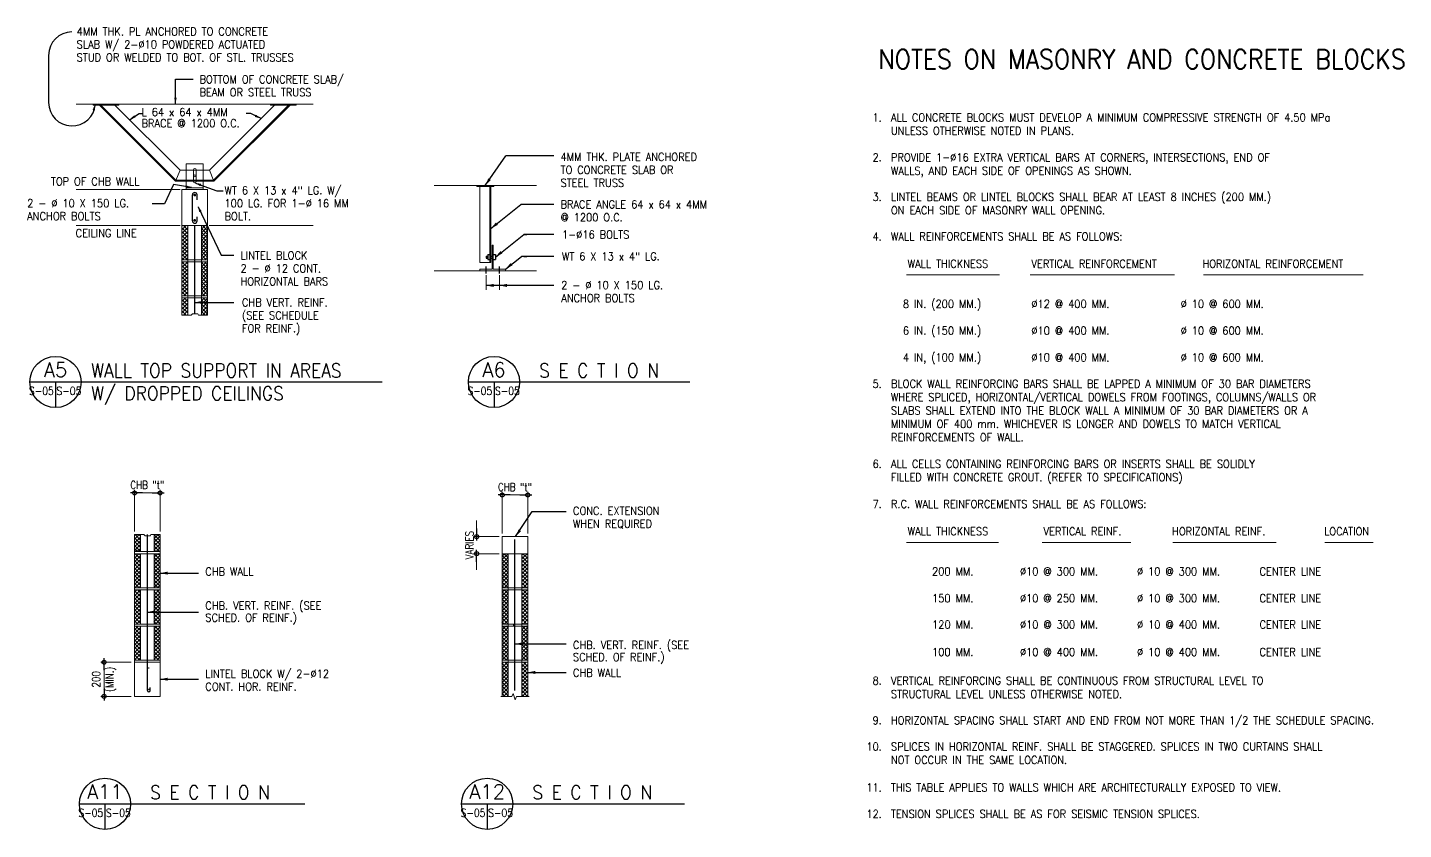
# Model space of a CAD drawing. Header units: millimetres. Extents: x 0 to 38473, y 0 to 21969.
# Drawn here: x 21060 to 38473, y 11820 to 21969 of the extents above; entities that cross this region are included whole.
import ezdxf
from ezdxf.enums import TextEntityAlignment as Align

# ---------------------------------------------------------------- set-up
doc = ezdxf.new("R2010")
doc.units = ezdxf.units.MM
for name, color, linetype, lineweight in [('2Y', 3, 'Continuous', 9), ('4C', 4, 'Continuous', 9), ('ST-DIM_E', 250, 'Continuous', 13)]:
    doc.layers.add(name, color=color, linetype=linetype, lineweight=lineweight)
for name, color, linetype in [('3G', 3, 'Continuous'), ('5B', 5, 'Continuous'), ('6M', 6, 'Continuous'), ('8G', 8, 'Continuous'), ('DIM', 8, 'Continuous'), ('SHE', 8, 'Continuous'), ('TG', 3, 'Continuous'), ('title', 3, 'Continuous')]:
    doc.layers.add(name, color=color, linetype=linetype)
doc.styles.add('100CL', font='romans.shx', dxfattribs={"height": 250})
doc.styles.add('175CL', font='ROMANS.shx', dxfattribs={"height": 0.45})
doc.styles.add('ROMANS', font='romans.shx', dxfattribs={"width": 0.8})
doc.dimstyles.new('DIM150', dxfattribs={"dimscale": 150, "dimtxt": 2.5, "dimasz": 2.5, "dimexe": 1, "dimexo": 1, "dimgap": 1, "dimtad": 1, "dimdec": 0, "dimzin": 0, "dimdsep": 46, "dimtxsty": 'ROMANS', "dimblk": 'DIM1', "dimcen": 1, "dimclrd": 8, "dimclre": 8, "dimclrt": 3, "dimadec": 0, "dimazin": 0, "dimtfac": 1, "dimtdec": 0, "dimtofl": 0, "dimtmove": 0, "dimatfit": 3, "dimfxl": 1, "dimtolj": 1, "dimtzin": 0, "dimarcsym": 0})

# ---------------------------------------------------------------- blocks, each defined once
blk = doc.blocks.new('DIMBLK')
at = {"layer": '2Y'}
blk.add_lwpolyline([(-5, 0, 2, 0, 0), (0, 0, 0, 0, 0)], format="xyseb", dxfattribs=at)
blk = doc.blocks.new('*X26')
at = {"color": 0}
for p, q in [((42.749, 29.49), (42.966, 29.708)), ((42.749, 29.667), (42.789, 29.708)), ((43.029, 29.45), (42.771, 29.708)), ((43.029, 29.627), (42.948, 29.708)), ((43.669, 29.526), (43.85, 29.708)), ((43.669, 29.703), (43.673, 29.708)), ((43.949, 29.414), (43.669, 29.694)), ((43.949, 29.59), (43.831, 29.708)), ((42.749, 29.314), (43.029, 29.594)), ((43.029, 29.273), (42.749, 29.553)), ((42.749, 29.137), (43.029, 29.417)), ((43.029, 29.096), (42.749, 29.376)), ((42.749, 28.96), (43.029, 29.24)), ((43.029, 28.92), (42.749, 29.2)), ((42.864, 28.908), (42.749, 29.023)), ((42.873, 28.908), (43.029, 29.063)), ((43.669, 29.35), (43.949, 29.63)), ((43.949, 29.237), (43.669, 29.517)), ((43.669, 29.173), (43.949, 29.453)), ((43.949, 29.06), (43.669, 29.34)), ((43.669, 28.996), (43.949, 29.276)), ((43.924, 28.908), (43.669, 29.163)), ((43.757, 28.908), (43.949, 29.099)), ((42.749, 28.606), (42.954, 28.812)), ((42.749, 28.783), (42.777, 28.812)), ((42.749, 28.43), (43.029, 28.71)), ((43.029, 28.389), (42.749, 28.669)), ((42.749, 28.253), (43.029, 28.533)), ((43.029, 28.212), (42.749, 28.492)), ((43.029, 28.566), (42.783, 28.812)), ((43.029, 28.743), (42.96, 28.812)), ((43.748, 28.908), (43.669, 28.987)), ((43.669, 28.643), (43.838, 28.812)), ((43.949, 28.53), (43.669, 28.81)), ((43.669, 28.466), (43.949, 28.746)), ((43.949, 28.353), (43.669, 28.633)), ((43.669, 28.289), (43.949, 28.569)), ((43.949, 28.176), (43.669, 28.456)), ((43.669, 28.112), (43.949, 28.392)), ((43.949, 28.707), (43.844, 28.812)), ((43.934, 28.908), (43.949, 28.923)), ((42.749, 28.076), (43.029, 28.356)), ((43.029, 28.036), (42.749, 28.316)), ((42.749, 27.899), (43.029, 28.179)), ((43.029, 27.859), (42.749, 28.139)), ((42.749, 27.723), (43.029, 28.003)), ((43.029, 27.682), (42.749, 27.962)), ((42.749, 27.546), (43.029, 27.826)), ((43.029, 27.505), (42.749, 27.785)), ((43.949, 28), (43.669, 28.28)), ((43.669, 27.935), (43.949, 28.215)), ((43.949, 27.823), (43.669, 28.103)), ((43.669, 27.759), (43.949, 28.039)), ((43.949, 27.646), (43.669, 27.926)), ((43.669, 27.582), (43.949, 27.862)), ((43.949, 27.469), (43.669, 27.749)), ((42.749, 27.369), (43.029, 27.649)), ((43.029, 27.329), (42.749, 27.609)), ((42.969, 27.212), (42.749, 27.432)), ((42.792, 27.212), (42.749, 27.255)), ((42.749, 26.839), (43.026, 27.116)), ((42.749, 27.015), (42.849, 27.116)), ((42.768, 27.212), (43.029, 27.472)), ((43.029, 26.975), (42.888, 27.116)), ((42.945, 27.212), (43.029, 27.295)), ((43.669, 27.405), (43.949, 27.685)), ((43.949, 27.292), (43.669, 27.572)), ((43.669, 27.228), (43.949, 27.508)), ((43.853, 27.212), (43.669, 27.396)), ((43.676, 27.212), (43.669, 27.219)), ((43.669, 27.052), (43.733, 27.116)), ((43.669, 26.875), (43.909, 27.116)), ((43.949, 26.939), (43.772, 27.116)), ((43.829, 27.212), (43.949, 27.332)), ((43.029, 26.798), (42.749, 27.078)), ((42.749, 26.662), (43.029, 26.942)), ((43.029, 26.621), (42.749, 26.901)), ((42.749, 26.485), (43.029, 26.765)), ((43.029, 26.445), (42.749, 26.725)), ((42.749, 26.308), (43.029, 26.588)), ((43.029, 26.268), (42.749, 26.548)), ((43.949, 26.762), (43.669, 27.042)), ((43.669, 26.698), (43.949, 26.978)), ((43.949, 26.585), (43.669, 26.865)), ((43.669, 26.521), (43.949, 26.801)), ((43.949, 26.409), (43.669, 26.689)), ((43.669, 26.344), (43.949, 26.624)), ((43.949, 26.232), (43.669, 26.512)), ((43.669, 26.168), (43.949, 26.448)), ((42.749, 26.132), (43.029, 26.412)), ((43.029, 26.091), (42.749, 26.371)), ((42.749, 25.955), (43.029, 26.235)), ((43.029, 25.914), (42.749, 26.194)), ((42.749, 25.778), (43.029, 26.058)), ((43.029, 25.738), (42.749, 26.018)), ((42.749, 25.601), (43.029, 25.881)), ((43.029, 25.561), (42.749, 25.841)), ((43.927, 26.076), (43.669, 26.335)), ((43.75, 26.076), (43.669, 26.158)), ((43.669, 25.991), (43.754, 26.076)), ((43.669, 25.814), (43.931, 26.076)), ((43.949, 25.701), (43.669, 25.981)), ((43.669, 25.637), (43.949, 25.917)), ((43.949, 25.525), (43.669, 25.805)), ((43.949, 25.878), (43.75, 26.076)), ((43.754, 26.076), (43.949, 26.271)), ((43.949, 26.055), (43.927, 26.076)), ((43.931, 26.076), (43.949, 26.094)), ((42.897, 25.516), (42.749, 25.664)), ((42.749, 25.248), (42.921, 25.42)), ((42.749, 25.071), (43.029, 25.351)), ((43.029, 25.03), (42.749, 25.31)), ((42.749, 24.894), (43.029, 25.174)), ((43.029, 25.207), (42.816, 25.42)), ((42.84, 25.516), (43.029, 25.704)), ((43.029, 25.384), (42.993, 25.42)), ((43.017, 25.516), (43.029, 25.528)), ((43.781, 25.516), (43.669, 25.628)), ((43.669, 25.284), (43.804, 25.42)), ((43.669, 25.107), (43.949, 25.387)), ((43.949, 24.994), (43.669, 25.274)), ((43.669, 24.93), (43.949, 25.21)), ((43.949, 25.171), (43.7, 25.42)), ((43.724, 25.516), (43.949, 25.741)), ((43.949, 25.348), (43.877, 25.42)), ((43.9, 25.516), (43.949, 25.564)), ((43.029, 24.854), (42.749, 25.134)), ((42.749, 24.717), (43.029, 24.997)), ((43.029, 24.677), (42.749, 24.957)), ((42.749, 24.541), (43.029, 24.821)), ((43.029, 24.5), (42.749, 24.78)), ((42.749, 24.364), (43.029, 24.644)), ((43.029, 24.323), (42.749, 24.603)), ((43.949, 24.818), (43.669, 25.098)), ((43.669, 24.754), (43.949, 25.034)), ((43.949, 24.641), (43.669, 24.921)), ((43.669, 24.577), (43.949, 24.857)), ((43.949, 24.464), (43.669, 24.744)), ((43.669, 24.4), (43.949, 24.68)), ((43.949, 24.287), (43.669, 24.567)), ((42.749, 24.187), (43.029, 24.467)), ((43.029, 24.147), (42.749, 24.427)), ((42.749, 24.01), (43.029, 24.29)), ((43.029, 23.97), (42.749, 24.25)), ((42.749, 23.834), (43.029, 24.114)), ((43.002, 23.82), (42.749, 24.073)), ((42.825, 23.82), (42.749, 23.896)), ((42.912, 23.82), (43.029, 23.937)), ((43.669, 24.223), (43.949, 24.503)), ((43.949, 24.11), (43.669, 24.39)), ((43.669, 24.046), (43.949, 24.326)), ((43.949, 23.934), (43.669, 24.214)), ((43.669, 23.87), (43.949, 24.15)), ((43.886, 23.82), (43.669, 24.037)), ((43.795, 23.82), (43.949, 23.973)), ((43.709, 23.82), (43.669, 23.86))]:
    blk.add_line(p, q, dxfattribs=at)
blk = doc.blocks.new('*X18')
at = {"color": 0}
for p, q in [((54.706, 30.311), (54.88, 30.485)), ((54.706, 30.134), (54.986, 30.414)), ((54.986, 30.043), (54.706, 30.323)), ((54.986, 30.22), (54.721, 30.485)), ((54.986, 30.397), (54.898, 30.485)), ((54.706, 29.957), (54.986, 30.237)), ((54.986, 29.867), (54.706, 30.147)), ((54.706, 29.781), (54.986, 30.061)), ((54.986, 29.69), (54.706, 29.97)), ((54.706, 29.604), (54.986, 29.884)), ((54.986, 29.513), (54.706, 29.793)), ((54.706, 29.427), (54.986, 29.707)), ((54.986, 29.336), (54.706, 29.616)), ((54.706, 29.25), (54.986, 29.53)), ((54.986, 29.16), (54.706, 29.44)), ((54.706, 29.074), (54.986, 29.354)), ((54.986, 28.983), (54.706, 29.263)), ((54.706, 28.897), (54.986, 29.177)), ((54.907, 28.885), (54.706, 29.086)), ((54.73, 28.885), (54.706, 28.909)), ((54.871, 28.885), (54.986, 29))]:
    blk.add_line(p, q, dxfattribs=at)
blk = doc.blocks.new('*X19')
at = {"color": 0}
for p, q in [((54.706, 28.543), (54.952, 28.789)), ((54.706, 28.72), (54.775, 28.789)), ((54.986, 28.452), (54.706, 28.732)), ((54.706, 28.366), (54.986, 28.646)), ((54.986, 28.276), (54.706, 28.556)), ((54.706, 28.19), (54.986, 28.47)), ((54.986, 28.099), (54.706, 28.379)), ((54.986, 28.629), (54.826, 28.789)), ((54.706, 28.013), (54.986, 28.293)), ((54.986, 27.922), (54.706, 28.202)), ((54.706, 27.836), (54.986, 28.116)), ((54.986, 27.745), (54.706, 28.025)), ((54.706, 27.659), (54.986, 27.939)), ((54.986, 27.569), (54.706, 27.849)), ((54.706, 27.483), (54.986, 27.763)), ((54.986, 27.392), (54.706, 27.672)), ((54.706, 27.306), (54.986, 27.586)), ((54.986, 27.215), (54.706, 27.495)), ((54.836, 27.189), (54.706, 27.318)), ((54.766, 27.189), (54.986, 27.409)), ((54.943, 27.189), (54.986, 27.232))]:
    blk.add_line(p, q, dxfattribs=at)
blk = doc.blocks.new('*X20')
at = {"color": 0}
for p, q in [((55.626, 28.579), (55.836, 28.789)), ((55.626, 28.756), (55.659, 28.789)), ((55.906, 28.416), (55.626, 28.696)), ((55.626, 28.403), (55.906, 28.683)), ((55.906, 28.24), (55.626, 28.52)), ((55.626, 28.226), (55.906, 28.506)), ((55.906, 28.593), (55.71, 28.789)), ((55.906, 28.77), (55.887, 28.789)), ((55.906, 28.063), (55.626, 28.343)), ((55.626, 28.049), (55.906, 28.329)), ((55.906, 27.886), (55.626, 28.166)), ((55.626, 27.872), (55.906, 28.152)), ((55.906, 27.709), (55.626, 27.989)), ((55.626, 27.695), (55.906, 27.975)), ((55.906, 27.532), (55.626, 27.812)), ((55.626, 27.519), (55.906, 27.799)), ((55.906, 27.356), (55.626, 27.636)), ((55.626, 27.342), (55.906, 27.622)), ((55.896, 27.189), (55.626, 27.459)), ((55.719, 27.189), (55.626, 27.282)), ((55.65, 27.189), (55.906, 27.445)), ((55.827, 27.189), (55.906, 27.268))]:
    blk.add_line(p, q, dxfattribs=at)
blk = doc.blocks.new('*X16')
at = {"color": 0}
for p, q in [((55.626, 31.938), (55.869, 32.181)), ((55.626, 32.115), (55.692, 32.181)), ((55.906, 31.775), (55.626, 32.055)), ((55.626, 31.761), (55.906, 32.041)), ((55.906, 31.598), (55.626, 31.878)), ((55.626, 31.584), (55.906, 31.864)), ((55.906, 31.422), (55.626, 31.702)), ((55.626, 31.408), (55.906, 31.688)), ((55.906, 31.952), (55.677, 32.181)), ((55.906, 32.129), (55.854, 32.181)), ((55.906, 31.245), (55.626, 31.525)), ((55.626, 31.231), (55.906, 31.511)), ((55.906, 31.068), (55.626, 31.348)), ((55.626, 31.054), (55.906, 31.334)), ((55.906, 30.891), (55.626, 31.171)), ((55.626, 30.877), (55.906, 31.157)), ((55.906, 30.714), (55.626, 30.994)), ((55.626, 30.701), (55.906, 30.981)), ((55.863, 30.581), (55.626, 30.818)), ((55.686, 30.581), (55.626, 30.641)), ((55.683, 30.581), (55.906, 30.804)), ((55.86, 30.581), (55.906, 30.627))]:
    blk.add_line(p, q, dxfattribs=at)
blk = doc.blocks.new('*X17')
at = {"color": 0}
for p, q in [((54.706, 31.902), (54.985, 32.181)), ((54.706, 32.079), (54.808, 32.181)), ((54.986, 31.811), (54.706, 32.091)), ((54.706, 31.725), (54.986, 32.005)), ((54.986, 31.634), (54.706, 31.914)), ((54.706, 31.548), (54.986, 31.828)), ((54.986, 31.458), (54.706, 31.738)), ((54.706, 31.372), (54.986, 31.652)), ((54.986, 31.988), (54.793, 32.181)), ((54.986, 32.165), (54.97, 32.181)), ((54.986, 31.281), (54.706, 31.561)), ((54.706, 31.195), (54.986, 31.475)), ((54.986, 31.104), (54.706, 31.384)), ((54.706, 31.018), (54.986, 31.298)), ((54.986, 30.927), (54.706, 31.207)), ((54.706, 30.841), (54.986, 31.121)), ((54.986, 30.751), (54.706, 31.031)), ((54.706, 30.664), (54.986, 30.944)), ((54.979, 30.581), (54.706, 30.854)), ((54.802, 30.581), (54.706, 30.677)), ((54.799, 30.581), (54.986, 30.768)), ((54.976, 30.581), (54.986, 30.591))]:
    blk.add_line(p, q, dxfattribs=at)
blk = doc.blocks.new('DIM1')
at = {"color": 0}
blk.add_line((-1, 0), (0.5, 0), dxfattribs=at)
at = {"color": 3}
blk.add_circle((0, 0), 0.25, dxfattribs=at)
blk = doc.blocks.new('*D47')
at = {"layer": 'Defpoints', "color": 0, "transparency": 16777216}
for p in [(454909, -16033), (453709, -16833), (454909, -16833)]:
    blk.add_point(p, dxfattribs=at)
at = {"layer": 'DIM', "color": 8, "lineweight": -2, "transparency": 16777216}
for p, q in [((453709, -15658), (453709, -15283)), ((454759, -16033), (453559, -16033)), ((454759, -16833), (453559, -16833)), ((453709, -17208), (453709, -17583))]:
    blk.add_line(p, q, dxfattribs=at)
at = {"layer": 'DIM', "color": 8, "lineweight": -2, "transparency": 16777216, "xscale": 375, "yscale": 375, "zscale": 375}
for p, rotation in [((453709, -16033), 270), ((453709, -16833), 90)]:
    blk.add_blockref('DIM1', p, dxfattribs=dict(at, rotation=rotation))
at = {"layer": 'DIM', "color": 3, "transparency": 16777216, "insert": (453371, -16433), "char_height": 375, "attachment_point": 5, "rotation": 90, "style": 'ROMANS'}
blk.add_mtext('\\A1;VARIES', dxfattribs=at)
blk = doc.blocks.new('*D48')
at = {"layer": 'Defpoints', "color": 0, "transparency": 16777216}
for p in [(456109, -14080), (454909, -16033), (456109, -16033)]:
    blk.add_point(p, dxfattribs=at)
at = {"layer": 'DIM', "color": 8, "lineweight": -2, "transparency": 16777216}
for p, q in [((454909, -15883), (454909, -13930)), ((455284, -14080), (455734, -14080)), ((456109, -15883), (456109, -13930))]:
    blk.add_line(p, q, dxfattribs=at)
at = {"layer": 'DIM', "color": 8, "lineweight": -2, "transparency": 16777216, "xscale": 375, "yscale": 375, "zscale": 375, "rotation": 180}
blk.add_blockref('DIM1', (454909, -14080), dxfattribs=at)
at = {"layer": 'DIM', "color": 8, "lineweight": -2, "transparency": 16777216, "xscale": 375, "yscale": 375, "zscale": 375}
blk.add_blockref('DIM1', (456109, -14080), dxfattribs=at)
at = {"layer": 'DIM', "color": 3, "transparency": 16777216, "insert": (455509, -13707), "char_height": 375, "attachment_point": 5, "style": 'ROMANS'}
blk.add_mtext('\\A1;CHB "t"', dxfattribs=at)
blk = doc.blocks.new('*D49')
at = {"layer": 'Defpoints', "color": 0, "transparency": 16777216}
for p in [(436249, -21921), (437676, -21921), (437676, -23521)]:
    blk.add_point(p, dxfattribs=at)
at = {"layer": 'DIM', "color": 8, "lineweight": -2, "transparency": 16777216}
for p, q in [((437526, -21921), (436099, -21921)), ((436249, -23146), (436249, -22296)), ((437526, -23521), (436099, -23521))]:
    blk.add_line(p, q, dxfattribs=at)
at = {"layer": 'DIM', "color": 8, "lineweight": -2, "transparency": 16777216, "xscale": 375, "yscale": 375, "zscale": 375}
for p, rotation in [((436249, -21921), 90), ((436249, -23521), 270)]:
    blk.add_blockref('DIM1', p, dxfattribs=dict(at, rotation=rotation))
at = {"layer": 'DIM', "color": 3, "transparency": 16777216, "insert": (436249, -22721), "char_height": 375, "attachment_point": 5, "rotation": 90, "style": 'ROMANS'}
blk.add_mtext('\\A1;200\\P(MIN.)', dxfattribs=at)
blk = doc.blocks.new('*D50')
at = {"layer": 'Defpoints', "color": 0, "transparency": 16777216}
for p in [(438876, -13984), (437676, -15937), (438876, -15937)]:
    blk.add_point(p, dxfattribs=at)
at = {"layer": 'DIM', "color": 8, "lineweight": -2, "transparency": 16777216}
for p, q in [((437676, -15787), (437676, -13834)), ((438051, -13984), (438501, -13984)), ((438876, -15787), (438876, -13834))]:
    blk.add_line(p, q, dxfattribs=at)
at = {"layer": 'DIM', "color": 8, "lineweight": -2, "transparency": 16777216, "xscale": 375, "yscale": 375, "zscale": 375, "rotation": 180}
blk.add_blockref('DIM1', (437676, -13984), dxfattribs=at)
at = {"layer": 'DIM', "color": 8, "lineweight": -2, "transparency": 16777216, "xscale": 375, "yscale": 375, "zscale": 375}
blk.add_blockref('DIM1', (438876, -13984), dxfattribs=at)
at = {"layer": 'DIM', "color": 3, "transparency": 16777216, "insert": (438276, -13611), "char_height": 375, "attachment_point": 5, "style": 'ROMANS'}
blk.add_mtext('\\A1;CHB "t"', dxfattribs=at)
blk = doc.blocks.new('A$C6C0B0B06')
at = {"layer": 'title', "color": 2}
for p, q in [((0, 0), (16, 0)), ((8, 0), (8, -8))]:
    blk.add_line(p, q, dxfattribs=at)
blk.add_circle((8, 0), 8, dxfattribs=at)
at = {"layer": 'title', "color": 5, "style": 'ROMANS'}
blk.add_attdef('A', text='', height=4.5, dxfattribs=at).set_placement((8, 3.8), align=Align.MIDDLE)
at = {"layer": 'title', "color": 2, "style": 'ROMANS'}
for width, p, p2 in [(1.138397, (-0.28, -4.05), (7.44, -4.05)), (1.147089, (8.29, -4.05), (16.07, -4.05))]:
    blk.add_attdef('S-1', text='', height=2.5, dxfattribs=dict(at, width=width)).set_placement(p, p2, align=Align.FIT)
blk = doc.blocks.new('A$Cf5b5c68e')
at = {"layer": 'SHE'}
h = blk.add_hatch(dxfattribs=at)
h.set_pattern_fill('ANSI37', color=256, scale=1000, style=0)
h.set_pattern_definition([(45, (-189072.44, -13628.68), (-88.38835, 88.38835), []), (135, (-189072.44, -13628.68), (-88.38835, -88.38835), [])])
h.paths.add_polyline_path([(26433.808, 37402.512), (26713.808, 37402.512), (26713.808, 39002.512), (26433.808, 39002.512)])
h.paths.add_polyline_path([(26713.808, 37306.512), (26433.808, 37306.512), (26433.808, 35706.512), (26713.808, 35706.512)])
h.paths.add_polyline_path([(26713.808, 35610.512), (26433.808, 35610.512), (26433.808, 34810.512), (26713.808, 34810.512)])
h.paths.add_polyline_path([(27633.808, 35610.512), (27353.808, 35610.512), (27353.808, 34810.512), (27633.808, 34810.512)])
h.paths.add_polyline_path([(27633.808, 37306.512), (27353.808, 37306.512), (27353.808, 36061.353), (27633.808, 36061.353)])
h.paths.add_polyline_path([(27633.808, 36061.353), (27353.808, 36061.353), (27353.808, 35706.512), (27633.808, 35706.512)])
h.paths.add_polyline_path([(27353.808, 37402.512), (27633.808, 37402.512), (27633.808, 38375.45), (27353.808, 38963.004)])
h.paths.add_polyline_path([(27633.808, 39002.512), (27353.808, 39002.512), (27353.808, 38963.004), (27633.808, 38375.45)])
at = {"layer": '2Y', "color": 2}
for p, q in [((32587.769, 44698.512), (21479.847, 44698.512)), ((23479.847, 44650.512), (22279.847, 44650.512)), ((30587.769, 44650.512), (31787.769, 44650.512)), ((27433.808, 41898.512), (26633.808, 41898.512)), ((26633.808, 41594.512), (26633.808, 41898.512)), ((27433.808, 41594.512), (27433.808, 41898.512)), ((26353.808, 40698.512), (21479.847, 40698.512)), ((27633.808, 40698.512), (26433.808, 40698.512)), ((26433.808, 34810.512), (26433.808, 40698.512)), ((26633.808, 40698.512), (26633.808, 41082.512)), ((27433.808, 40778.512), (26633.808, 40778.512)), ((27433.808, 40698.512), (27433.808, 41082.512)), ((27633.808, 34810.512), (27633.808, 40698.512)), ((43057.655, 40885.448), (38257.655, 40885.448)), ((40401.655, 40837.448), (40401.655, 37269.448)), ((40865.655, 40837.448), (40865.655, 37269.448)), ((40913.655, 40837.448), (40913.655, 37269.448)), ((26353.808, 39002.512), (21479.847, 39002.512)), ((26713.808, 34810.512), (26713.808, 39002.512)), ((27353.808, 34810.512), (27353.808, 39002.512)), ((27713.808, 39002.512), (32587.769, 39002.512)), ((43057.655, 36885.448), (38257.655, 36885.448)), ((40401.655, 37269.448), (40913.655, 37269.448)), ((40689.655, 36685.448), (40689.655, 35996.925)), ((41313.655, 36685.448), (41313.655, 35996.925)), ((24211.679, 24518.405), (24211.679, 16934.405)), ((24211.679, 24518.405), (24650.684, 24518.405)), ((24491.679, 24518.405), (24491.679, 23718.405)), ((24650.684, 24518.405), (24711.809, 24466.663)), ((24952.491, 24466.663), (24983.054, 24518.405)), ((24983.054, 24518.405), (25411.679, 24518.405)), ((25131.679, 24518.405), (25131.679, 23718.405)), ((25411.679, 24518.405), (25411.679, 16934.405)), ((24711.809, 24466.663), (24952.491, 24466.663)), ((41443.861, 24422.405), (41443.861, 23622.405)), ((42643.861, 24422.405), (42643.861, 23622.405)), ((24491.679, 23622.405), (24491.679, 22022.405)), ((25131.679, 23622.405), (25131.679, 22022.405)), ((41443.861, 23622.405), (41443.861, 16934.405)), ((41723.861, 23622.405), (41723.861, 16934.405)), ((42363.861, 23622.405), (42363.861, 16934.405)), ((42643.861, 23622.405), (42643.861, 16934.405)), ((24491.679, 21926.405), (24491.679, 20326.405)), ((25131.679, 21926.405), (25131.679, 20326.405)), ((24491.679, 20230.405), (24491.679, 18630.405)), ((25131.679, 20230.405), (25131.679, 18630.405)), ((25411.679, 16934.405), (24211.679, 16934.405))]:
    blk.add_line(p, q, dxfattribs=at)
at = {"layer": '2Y'}
for p, q in [((22279.847, 44698.512), (22279.847, 44650.512)), ((22565.808, 44650.512), (26133.808, 41082.512)), ((22633.69, 44650.512), (26153.69, 41130.512)), ((23289.885, 44650.512), (26345.885, 41594.512)), ((23479.847, 44698.512), (23479.847, 44650.512)), ((30777.731, 44650.512), (27721.731, 41594.512)), ((31433.926, 44650.512), (27913.926, 41130.512)), ((31501.808, 44650.512), (27933.808, 41082.512)), ((30587.769, 44698.512), (30587.769, 44650.512)), ((31787.769, 44698.512), (31787.769, 44650.512)), ((26133.808, 41082.512), (26345.885, 41594.512)), ((26345.885, 41594.512), (27721.731, 41594.512)), ((26633.808, 41594.512), (26633.808, 41082.512)), ((26969.808, 41610.512), (26969.808, 41098.512)), ((26969.808, 41610.512), (26969.808, 41594.512)), ((27097.808, 41610.512), (27097.808, 41098.512)), ((27097.808, 41610.512), (27097.808, 41594.512)), ((27433.808, 41594.512), (27433.808, 41082.512)), ((27933.808, 41082.512), (27721.731, 41594.512)), ((26133.808, 41082.512), (27933.808, 41082.512)), ((26153.69, 41130.512), (27913.926, 41130.512)), ((26969.808, 41082.512), (26969.808, 41066.512)), ((27097.808, 41082.512), (27097.808, 41066.512)), ((27633.808, 39002.512), (26433.808, 39002.512)), ((26433.808, 37402.512), (27633.808, 37402.512)), ((27633.808, 37306.512), (26433.808, 37306.512)), ((60393.276, 36686.579), (64748.466, 36686.579)), ((66185.212, 36686.579), (72957.794, 36686.579)), ((74308.019, 36686.579), (81796.407, 36686.579)), ((26433.808, 35706.512), (27633.808, 35706.512)), ((27633.808, 35610.512), (26433.808, 35610.512)), ((41443.861, 24422.405), (42643.861, 24422.405)), ((60393.276, 24144.906), (64699.753, 24144.906)), ((66755.449, 24144.906), (70913.87, 24144.906)), ((72883.119, 24144.906), (77715.393, 24144.906)), ((80008.175, 24144.906), (82265.63, 24144.906)), ((25411.679, 23718.405), (24211.679, 23718.405)), ((24211.679, 23622.405), (25411.679, 23622.405)), ((41443.861, 23622.405), (42643.861, 23622.405)), ((25411.679, 22022.405), (24211.679, 22022.405)), ((42643.861, 22022.405), (41443.861, 22022.405)), ((24211.679, 21926.405), (25411.679, 21926.405)), ((41443.861, 21926.405), (42643.861, 21926.405)), ((25411.679, 20326.405), (24211.679, 20326.405)), ((24211.679, 20230.405), (25411.679, 20230.405)), ((42643.861, 20326.405), (41443.861, 20326.405)), ((41443.861, 20230.405), (42643.861, 20230.405)), ((24211.679, 18630.405), (25411.679, 18630.405)), ((24211.679, 18534.405), (25411.679, 18534.405)), ((41443.861, 18630.405), (42643.861, 18630.405)), ((41443.861, 18534.405), (42643.861, 18534.405))]:
    blk.add_line(p, q, dxfattribs=at)
at = {"layer": '2Y', "color": 2}
blk.add_lwpolyline([(26433.808, 34810.512), (26872.813, 34810.512), (26933.938, 34862.254), (27174.62, 34862.254), (27205.183, 34810.512), (27633.808, 34810.512)], dxfattribs=at)
at = {"layer": '2Y', "color": 2, "linetype": 'Continuous'}
blk.add_lwpolyline([(41375.81, 16934.405), (41901.659, 16934.405), (41960.43, 17075.252), (42053.227, 16765.388), (42118.185, 16934.405), (42702.806, 16934.405)], dxfattribs=at)
at = {"layer": '2Y'}
blk.add_circle((27033.808, 41338.512), 48, dxfattribs=at)
for centre, start, end in [((27033.808, 41610.512), 0, 180), ((27033.808, 41066.512), 180, 0)]:
    blk.add_arc(centre, 64, start, end, dxfattribs=at)
at = {"layer": '3G'}
for p, q in [((40685.655, 37573.448), (40685.655, 37477.448)), ((40685.655, 37573.448), (40765.655, 37573.448)), ((40685.655, 37477.448), (40765.655, 37477.448)), ((40701.655, 37573.448), (40701.655, 37477.448)), ((40717.655, 37573.448), (40717.655, 37477.448)), ((40733.655, 37573.448), (40733.655, 37477.448)), ((40749.655, 37573.448), (40749.655, 37477.448)), ((40765.655, 37645.448), (40865.655, 37645.448)), ((40765.655, 37645.448), (40765.655, 37405.448)), ((40765.655, 37405.448), (40865.655, 37405.448)), ((40913.655, 37573.448), (40977.655, 37573.448)), ((40913.655, 37477.448), (40977.655, 37477.448)), ((41025.655, 37645.448), (41125.655, 37645.448)), ((41025.655, 37405.448), (41125.655, 37405.448)), ((41125.655, 37645.448), (41125.655, 37405.448))]:
    blk.add_line(p, q, dxfattribs=at)
at = {"layer": '4C'}
for p, q in [((40257.655, 40837.448), (40257.655, 40885.448)), ((40257.655, 40885.448), (41057.655, 40885.448)), ((40257.655, 40837.448), (41057.655, 40837.448)), ((41057.655, 40837.448), (41057.655, 40885.448)), ((40977.655, 38085.448), (40977.655, 36965.448)), ((41025.655, 38085.448), (40977.655, 38085.448)), ((41025.655, 38085.448), (41025.655, 36965.448)), ((40977.655, 36965.448), (40401.655, 36965.448)), ((40401.655, 36965.448), (40401.655, 36885.448)), ((40401.655, 36885.448), (41601.655, 36885.448)), ((41601.655, 36965.448), (41025.655, 36965.448)), ((41601.655, 36965.448), (41601.655, 36885.448))]:
    blk.add_line(p, q, dxfattribs=at)
at = {"layer": '4C', "color": 4, "const_width": 64}
for points in [[(27033.808, 40401.182, -1), (27033.808, 40465.182, -1)], [(27033.808, 39214.823, -1), (27033.808, 39278.823, -1)]]:
    blk.add_lwpolyline(points, format="xyb", close=True, dxfattribs=at)
at = {"layer": '4C', "const_width": 33.333}
for points in [[(41960.528, 20280.977, 1), (41993.861, 20280.977, 1)], [(24895.012, 18268.698, -1), (24861.679, 18268.698, -1)], [(24895.012, 17266.361, -1), (24861.679, 17266.361, -1)]]:
    blk.add_lwpolyline(points, format="xyb", close=True, dxfattribs=at)
at = {"layer": '5B'}
for p, q in [((40689.655, 36757.743), (40689.655, 37077.743)), ((41313.655, 36757.743), (41313.655, 37077.743))]:
    blk.add_line(p, q, dxfattribs=at)
at = {"layer": '6M', "color": 3}
for p, q in [((26927.054, 39218.592), (26927.054, 40445.487)), ((27140.562, 40216.585), (27140.562, 40445.487)), ((27140.562, 39218.592), (27140.562, 39415.32))]:
    blk.add_line(p, q, dxfattribs=at)
at = {"layer": '6M', "color": 6}
for p, q in [((27033.808, 34862.254), (27033.808, 39002.512)), ((24811.679, 17214.405), (24811.679, 24518.405)), ((42043.861, 17214.405), (42043.861, 24282.034)), ((24945.012, 17214.405), (24945.012, 17357.059))]:
    blk.add_line(p, q, dxfattribs=at)
at = {"layer": '6M', "color": 3}
for centre, start, end in [((27033.808, 40445.487), 0, 180), ((27033.808, 39218.592), 180, 0)]:
    blk.add_arc(centre, 106.754, start, end, dxfattribs=at)
at = {"layer": '6M', "color": 6}
blk.add_arc((24878.346, 17214.405), 66.667, 180, 0, dxfattribs=at)
at = {"layer": '8G'}
for p, q in [((20182.994, 46981.075), (20182.994, 44769.058)), ((26128.823, 44698.512), (26128.823, 45858.674)), ((26128.823, 45858.674), (26953.997, 45858.674)), ((23974.821, 43965.576), (24425.864, 44248.298)), ((24425.864, 44248.298), (24585.28, 44248.298)), ((29656.181, 44248.298), (29441.84, 44248.298)), ((30145.621, 44018.402), (29656.181, 44248.298)), ((40647.436, 40885.448), (41617.173, 42264.66)), ((43857.655, 42264.66), (41617.173, 42264.66)), ((26042.806, 40926.043), (25609.898, 40028.765)), ((26879.413, 40785.154), (26042.806, 40926.043)), ((27071.491, 40989.096), (28071.868, 40632.947)), ((28071.868, 40632.947), (28368.743, 40632.947)), ((25609.898, 40028.765), (25040.283, 40028.765)), ((40913.655, 38865.349), (42325.064, 39987.986)), ((43857.655, 39987.986), (42325.064, 39987.986)), ((27198.573, 39874.299), (28277.955, 37609.319)), ((41125.655, 37525.448), (42451.297, 38579.866)), ((43857.655, 38579.866), (42451.297, 38579.866)), ((42451.297, 38579.866), (42595.297, 38579.866)), ((42451.297, 38579.866), (42491.297, 38579.866)), ((28277.955, 37609.319), (28863.332, 37609.319)), ((41601.655, 36965.448), (42345.815, 37557.354)), ((43857.655, 37557.354), (42345.815, 37557.354)), ((42451.297, 37557.354), (42595.297, 37557.354)), ((42451.297, 37557.354), (42491.297, 37557.354)), ((43857.655, 36196.925), (40689.655, 36196.925)), ((27033.808, 35399.724), (28863.332, 35399.724)), ((42075.171, 24422.405), (42848.47, 25598.522)), ((42848.47, 25598.522), (44444.163, 25598.522)), ((25411.679, 22710.594), (27211.981, 22710.594)), ((24811.679, 20887.254), (27211.981, 20887.254)), ((42043.861, 19393.276), (44444.163, 19393.276)), ((25411.679, 17739.112), (27211.981, 17739.112)), ((42643.861, 18057.225), (44444.163, 18057.225))]:
    blk.add_line(p, q, dxfattribs=at)
at = {"layer": '8G', "color": 2}
for points in [[(40854.975, 41179.436, 143.945, 0, 0), (40647.436, 40885.448, 0, 0, 0)], [(41195.292, 39089.364, 143.945, 0, 0), (40913.655, 38865.349, 0, 0, 0)], [(41407.292, 37749.651, 143.945, 0, 0), (41125.655, 37525.636, 0, 0, 0)], [(41883.292, 37189.462, 143.945, 0, 0), (41601.655, 36965.448, 0, 0, 0)], [(41049.519, 36196.925, 143.945, 0, 0), (40689.655, 36196.925, 0, 0, 0)], [(41673.519, 36196.925, 143.945, 0, 0), (41313.655, 36196.925, 0, 0, 0)], [(42272.875, 24723.095, 143.945, 0, 0), (42075.171, 24422.405, 0, 0, 0)], [(25771.542, 22710.594, 143.945, 0, 0), (25411.679, 22710.594, 0, 0, 0)], [(25171.542, 20887.254, 143.945, 0, 0), (24811.679, 20887.254, 0, 0, 0)], [(42403.724, 19393.276, 143.945, 0, 0), (42043.861, 19393.276, 0, 0, 0)], [(43003.724, 18057.225, 143.945, 0, 0), (42643.861, 18057.225, 0, 0, 0)], [(25771.542, 17739.112, 143.945, 0, 0), (25411.679, 17739.112, 0, 0, 0)]]:
    blk.add_lwpolyline(points, format="xyseb", dxfattribs=at)
at = {"layer": '8G'}
for centre, start, end in [((21279.847, 46981.075), 90, 180), ((21279.847, 44769.058), 180, 356.31234454)]:
    blk.add_arc(centre, 1096.853, start, end, dxfattribs=at)
at = {"layer": 'title', "color": 2}
for p, q in [((19307.661, 31671.323), (35820.493, 31671.323)), ((39860.306, 31671.323), (50232.738, 31671.323)), ((21625.115, 11896.323), (32190.622, 11896.323)), ((39540.845, 11896.323), (49991.489, 11896.323))]:
    blk.add_line(p, q, dxfattribs=at)
at = {"layer": '8G'}
for p, xscale, yscale, zscale, rotation in [((22374.429, 44698.512), 60.00000000002509, 60.00000000002509, 60.00000000002509, 75.2809053015525), ((26128.823, 44698.512), 60, 60, 60, 270), ((23974.821, 43965.576), 59.99999999997559, 59.99999999997559, 59.99999999997559, 212.1644988632334), ((30145.621, 44018.402), -59.99999999997694, 60, 60, 154.8399714189987), ((26918.858, 40778.512), 59.99999999995877, 59.99999999995877, 59.99999999995877, 350.4407952104295), ((27033.808, 41002.512), 59.99999999997978, 59.99999999997978, 59.99999999997978, 160.4034958607618), ((27172.761, 39928.463), 60.0000000000567, 60.0000000000567, 60.0000000000567, 115.4802536677633), ((27033.808, 35399.724), 60, 60, 60, 180)]:
    blk.add_blockref('DIMBLK', p, dxfattribs=dict(at, xscale=xscale, yscale=yscale, zscale=zscale, rotation=rotation))
at = {"layer": 'SHE', "xscale": 1000, "yscale": 1000, "zscale": 1000}
for name, p in [('*X26', (-18536.928, -5189.242)), ('*X17', (-13262.26, -8558.479)), ('*X16', (-13262.26, -8558.479)), ('*X17', (-13262.26, -10254.479)), ('*X16', (-13262.26, -10254.479)), ('*X18', (-13262.26, -10254.479)), ('*X18', (-12342.26, -10254.479)), ('*X19', (-13262.26, -10254.479)), ('*X20', (-13262.26, -10254.479))]:
    blk.add_blockref(name, p, dxfattribs=at)
at = {"layer": 'title'}
ref = blk.add_blockref('A$C6C0B0B06', (19307.661, 31671.323), dxfattribs=dict(at, xscale=150, yscale=150, zscale=150))
ref.add_attrib('A', 'A5', dxfattribs={"color": 5, "height": 675, "style": 'ROMANS'}).set_placement((20507.661, 32241.878), align=Align.MIDDLE)
ref.add_attrib('S-1', 'S-05', dxfattribs={"color": 2, "height": 375, "style": 'ROMANS', "width": 0.78179}).set_placement((19265.326, 31064.234), (20424.051, 31064.234), align=Align.FIT)
ref.add_attrib('S-1', 'S-05', dxfattribs={"color": 2, "height": 375, "style": 'ROMANS', "width": 0.78776}).set_placement((20550.855, 31064.234), (21718.428, 31064.234), align=Align.FIT)
ref = blk.add_blockref('A$C6C0B0B06', (39860.306, 31671.323), dxfattribs=dict(at, xscale=150, yscale=150, zscale=150))
ref.add_attrib('A', 'A6', dxfattribs={"color": 5, "height": 675, "style": 'ROMANS'}).set_placement((41060.306, 32241.878), align=Align.MIDDLE)
ref.add_attrib('S-1', 'S-05', dxfattribs={"color": 2, "height": 375, "style": 'ROMANS', "width": 0.78179}).set_placement((39817.971, 31064.234), (40976.696, 31064.234), align=Align.FIT)
ref.add_attrib('S-1', 'S-05', dxfattribs={"color": 2, "height": 375, "style": 'ROMANS', "width": 0.78776}).set_placement((41103.5, 31064.234), (42271.072, 31064.234), align=Align.FIT)
ref = blk.add_blockref('A$C6C0B0B06', (21625.115, 11896.323), dxfattribs=dict(at, xscale=150, yscale=150, zscale=150))
ref.add_attrib('A', 'A11', dxfattribs={"color": 5, "height": 675, "style": 'ROMANS'}).set_placement((22825.115, 12466.878), align=Align.MIDDLE)
ref.add_attrib('S-1', 'S-05', dxfattribs={"color": 2, "height": 375, "style": 'ROMANS', "width": 0.78179}).set_placement((21582.78, 11289.234), (22741.505, 11289.234), align=Align.FIT)
ref.add_attrib('S-1', 'S-05', dxfattribs={"color": 2, "height": 375, "style": 'ROMANS', "width": 0.78776}).set_placement((22868.309, 11289.234), (24035.881, 11289.234), align=Align.FIT)
ref = blk.add_blockref('A$C6C0B0B06', (39540.845, 11896.323), dxfattribs=dict(at, xscale=150, yscale=150, zscale=150))
ref.add_attrib('A', 'A12', dxfattribs={"color": 5, "height": 675, "style": 'ROMANS'}).set_placement((40740.845, 12466.878), align=Align.MIDDLE)
ref.add_attrib('S-1', 'S-05', dxfattribs={"color": 2, "height": 375, "style": 'ROMANS', "width": 0.78179}).set_placement((39498.51, 11289.234), (40657.235, 11289.234), align=Align.FIT)
ref.add_attrib('S-1', 'S-05', dxfattribs={"color": 2, "height": 375, "style": 'ROMANS', "width": 0.78776}).set_placement((40784.039, 11289.234), (41951.612, 11289.234), align=Align.FIT)
at = {"layer": '6M', "linetype": 'Continuous', "style": '100CL', "width": 0.9}
blk.add_text('NOTES ON MASONRY AND CONCRETE BLOCKS', height=900, dxfattribs=at).set_placement((71432.796, 46800.418), align=Align.MIDDLE_CENTER)
at = {"layer": 'TG', "linetype": 'Continuous', "style": '100CL', "width": 0.9}
for s, p in [('4MM THK. PL ANCHORED TO CONCRETE', (21500.197, 47910.971)), ('SLAB W/ 2-%%C10 POWDERED ACTUATED', (21500.197, 47303.828)), ('STUD OR WELDED TO BOT. OF STL. TRUSSES', (21500.197, 46696.685)), ('BOTTOM OF CONCRETE SLAB/', (27257.044, 45668.266)), ('BEAM OR STEEL TRUSS', (27257.044, 45061.123)), ('L 64 x 64 x 4MM', (24541.5, 44137.325)), ('BRACE @ 1200 O.C.', (24541.5, 43610.671)), ('4MM THK. PLATE ANCHORED', (44178.675, 42031.575)), ('TO CONCRETE SLAB OR', (44178.675, 41424.432)), ('TOP OF CHB WALL', (20291.926, 40881.982)), ('WT 6 X 13 x 4" LG. W/', (28428.7, 40464.626)), ('STEEL TRUSS', (44178.675, 40817.29)), ('2 - %%c 10 X 150 LG.', (19180.42, 39862.614)), ('100 LG. FOR 1-%%C 16 MM', (28428.7, 39857.483)), ('BRACE ANGLE 64 x 64 x 4MM', (44174.86, 39810.109)), ('ANCHOR BOLTS', (19180.42, 39255.471)), ('BOLT.', (28428.7, 39250.34)), ('@ 1200 O.C.', (44174.86, 39202.966)), ('CEILING LINE', (21450.197, 38459.249)), ('1-%%C16 BOLTS', (44246.337, 38394.067)), ('LINTEL BLOCK', (29177.067, 37413.296)), ('WT 6 X 13 x 4" LG.', (44246.337, 37371.556)), ('2 - %%C 12 CONT.', (29177.067, 36806.153)), ('HORIZONTAL BARS', (29177.067, 36199.01)), ('2 - %%c 10 X 150 LG.', (44211.404, 36023.689)), ('CHB VERT. REINF.', (29243.813, 35212.148)), ('ANCHOR BOLTS', (44211.404, 35416.546)), ('(SEE SCHEDULE', (29243.813, 34605.005)), ('FOR REINF.)', (29243.813, 33997.863)), ('CONC. EXTENSION', (44761.951, 25443.911)), ('WHEN REQUIRED', (44761.951, 24836.768)), ('CHB WALL', (27529.769, 22595.295)), ('CHB. VERT. REINF. (SEE', (27529.769, 21002.384)), ('SCHED. OF REINF.)', (27529.769, 20435.732)), ('CHB. VERT. REINF. (SEE', (44761.951, 19156.011)), ('SCHED. OF REINF.)', (44761.951, 18589.359)), ('LINTEL BLOCK W/ 2-%%c12', (27529.769, 17807.489)), ('CHB WALL', (44761.951, 17853.775)), ('CONT. HOR. REINF.', (27529.769, 17200.346))]:
    blk.add_text(s, height=375, dxfattribs=at).set_placement(p)
at = {"layer": 'TG', "style": 'ROMANS', "width": 0.9}
for s, p in [('1.', (59236.643, 43884.514)), ('2.', (59236.643, 42011.482)), ('3.', (59236.643, 40158.407)), ('4.', (59236.643, 38305.333)), ('5.', (59236.643, 31399.404)), ('6.', (59236.643, 27644.747)), ('7.', (59236.643, 25763.66)), ('8.', (59236.643, 17481.508)), ('9.', (59236.643, 15623.549)), ('10.', (59236.643, 14394.041)), ('11.', (59236.643, 12481.493)), ('12.', (59236.643, 11237.88))]:
    blk.add_text(s, height=375, dxfattribs=at).set_placement(p, align=Align.RIGHT)
for s, p in [('ALL CONCRETE BLOCKS MUST DEVELOP A MINIMUM COMPRESSIVE STRENGTH OF 4.50 MPa', (59665.231, 43884.514)), ('UNLESS OTHERWISE NOTED IN PLANS.', (59665.231, 43257.306)), ('PROVIDE 1-%%C16 EXTRA VERTICAL BARS AT CORNERS, INTERSECTIONS, END OF', (59665.231, 42011.482)), ('WALLS, AND EACH SIDE OF OPENINGS AS SHOWN.', (59665.231, 41384.274)), ('LINTEL BEAMS OR LINTEL BLOCKS SHALL BEAR AT LEAST 8 INCHES (200 MM.)', (59665.231, 40158.407)), ('ON EACH SIDE OF MASONRY WALL OPENING.', (59665.231, 39531.199)), ('WALL REINFORCEMENTS SHALL BE AS FOLLOWS:', (59665.231, 38305.333)), ('WALL THICKNESS', (60450.265, 37026.382)), ('VERTICAL REINFORCEMENT', (66246.896, 37026.382)), ('HORIZONTAL REINFORCEMENT', (74266.429, 37026.382)), (' 8 IN. (200 MM.)        %%C12 @ 400 MM.            %%C 10 @ 600 MM.', (59990.225, 35144.758)), (' 6 IN. (150 MM.)        %%C10 @ 400 MM.            %%C 10 @ 600 MM.', (59990.225, 33890.342)), (' 4 IN, (100 MM.)        %%C10 @ 400 MM.            %%C 10 @ 600 MM.', (59990.225, 32635.926)), ('BLOCK WALL REINFORCING BARS SHALL BE LAPPED A MINIMUM OF 30 BAR DIAMETERS', (59665.231, 31399.404)), ('WHERE SPLICED, HORIZONTAL/VERTICAL DOWELS FROM FOOTINGS, COLUMNS/WALLS OR ', (59665.231, 30772.196)), ('SLABS SHALL EXTEND INTO THE BLOCK WALL A MINIMUM OF 30 BAR DIAMETERS OR A', (59665.231, 30144.988)), ('MINIMUM OF 400 mm. WHICHEVER IS LONGER AND DOWELS TO MATCH VERTICAL', (59665.231, 29517.78)), ('REINFORCEMENTS OF WALL.', (59665.231, 28890.572)), ('ALL CELLS CONTAINING REINFORCING BARS OR INSERTS SHALL BE SOLIDLY', (59665.231, 27644.747)), ('FILLED WITH CONCRETE GROUT. (REFER TO SPECIFICATIONS)', (59665.231, 27017.539)), ('R.C. WALL REINFORCEMENTS SHALL BE AS FOLLOWS:', (59665.231, 25763.66)), ('WALL THICKNESS', (60450.265, 24484.709)), ('VERTICAL REINF.', (66817.133, 24484.709)), ('HORIZONTAL REINF.', (72841.529, 24484.709)), ('LOCATION', (79967.659, 24484.709)), ('200 MM.        %%C10 @ 300 MM.      %%C 10 @ 300 MM.      CENTER LINE', (61592.263, 22603.085)), ('150 MM.        %%C10 @ 250 MM.      %%C 10 @ 300 MM.      CENTER LINE', (61592.263, 21348.669)), ('120 MM.        %%C10 @ 300 MM.      %%C 10 @ 400 MM.      CENTER LINE', (61593.948, 20111.169)), ('100 MM.        %%C10 @ 400 MM.      %%C 10 @ 400 MM.      CENTER LINE', (61592.263, 18826.599)), ('VERTICAL REINFORCING SHALL BE CONTINUOUS FROM STRUCTURAL LEVEL TO', (59665.231, 17481.508)), ('STRUCTURAL LEVEL UNLESS OTHERWISE NOTED.', (59665.231, 16854.3)), ('HORIZONTAL SPACING SHALL START AND END FROM NOT MORE THAN 1/2 THE SCHEDULE SPACING.', (59665.231, 15623.549)), ('SPLICES IN HORIZONTAL REINF. SHALL BE STAGGERED. SPLICES IN TWO CURTAINS SHALL', (59665.231, 14394.041)), ('NOT OCCUR IN THE SAME LOCATION.', (59665.231, 13766.833)), ('THIS TABLE APPLIES TO WALLS WHICH ARE ARCHITECTURALLY EXPOSED TO VIEW.', (59665.231, 12481.493)), ('TENSION SPLICES SHALL BE AS FOR SEISMIC TENSION SPLICES.', (59665.231, 11237.88))]:
    blk.add_text(s, height=375, dxfattribs=at).set_placement(p)
at = {"layer": 'title', "color": 6, "linetype": 'Continuous', "style": '175CL', "width": 0.9}
for s, p in [('WALL TOP SUPPORT IN AREAS', (22181.576, 31885.99)), ('S E C T I O N', (43176.074, 31885.99)), ('W/ DROPPED CEILINGS', (22181.576, 30812.658)), ('S E C T I O N', (24940.883, 12110.99)), ('S E C T I O N', (42856.613, 12110.99))]:
    blk.add_text(s, height=650, dxfattribs=at).set_placement(p)
at = {"layer": 'DIM'}
for base, p1, p2, picture, middle in [((25411.679, 26471.356), (24211.679, 24518.405), (25411.679, 24518.405), '*D50', (24811.679, 26471.356)), ((42643.861, 26375.356), (41443.861, 24422.405), (42643.861, 24422.405), '*D48', (42043.861, 26375.356))]:
    dim = blk.add_linear_dim(base=base, p1=p1, p2=p2, text='CHB "t"', dimstyle='DIM150', dxfattribs=at)
    dim.commit()
    dim.dimension.update_dxf_attribs({"geometry": picture, "text_midpoint": middle, "dimtype": 128, "insert": (-413464.749, 40455.382)})
for base, p1, p2, text, picture, middle in [((40243.866, 23622.405), (41443.861, 24422.405), (41443.861, 23622.405), 'VARIES', '*D47', (40243.866, 24022.405)), ((22784.212, 18534.405), (24211.679, 16934.405), (24211.679, 18534.405), '200\\X(MIN.)', '*D49', (22784.212, 17734.405))]:
    dim = blk.add_linear_dim(base=base, p1=p1, p2=p2, angle=90, text=text, dimstyle='DIM150', dxfattribs=at)
    dim.commit()
    dim.dimension.update_dxf_attribs({"geometry": picture, "text_midpoint": middle, "dimtype": 128, "insert": (-413464.749, 40455.382)})

msp = doc.modelspace()

# ---------------------------------------------------------------- block references
at = {"layer": 'ST-DIM_E', "xscale": 0.2700000000000001, "yscale": 0.2700000000000001, "zscale": 0.2700000000000001}
msp.add_blockref('A$Cf5b5c68e', (15877, 8932), dxfattribs=at)

doc.saveas('drawing.dxf')
